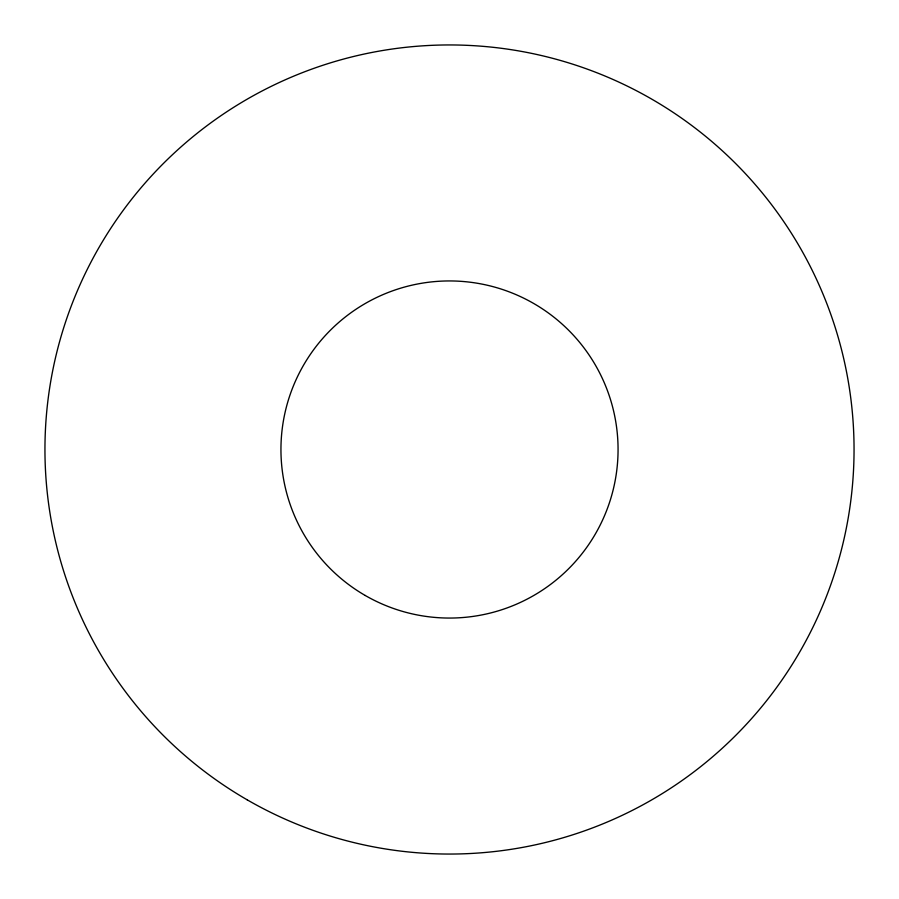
<?xml version="1.0" encoding="UTF-8"?>
<svg xmlns="http://www.w3.org/2000/svg" width="899" height="899" viewBox="0 0 899 899"><rect width="100%" height="100%" fill="white"/><g stroke="black" fill="none" stroke-linecap="round" stroke-linejoin="round"><path stroke-width="1.35" d="M247.225 799.852A404.55 404.55 0 0 0 854.05 449.5A404.55 404.55 0 0 0 247.225 99.148A404.55 404.55 0 0 0 247.225 799.852M365.219 595.475A168.562 168.562 0 0 0 618.062 449.5A168.562 168.562 0 0 0 365.219 303.525A168.562 168.562 0 0 0 365.219 595.475"/></g></svg>
